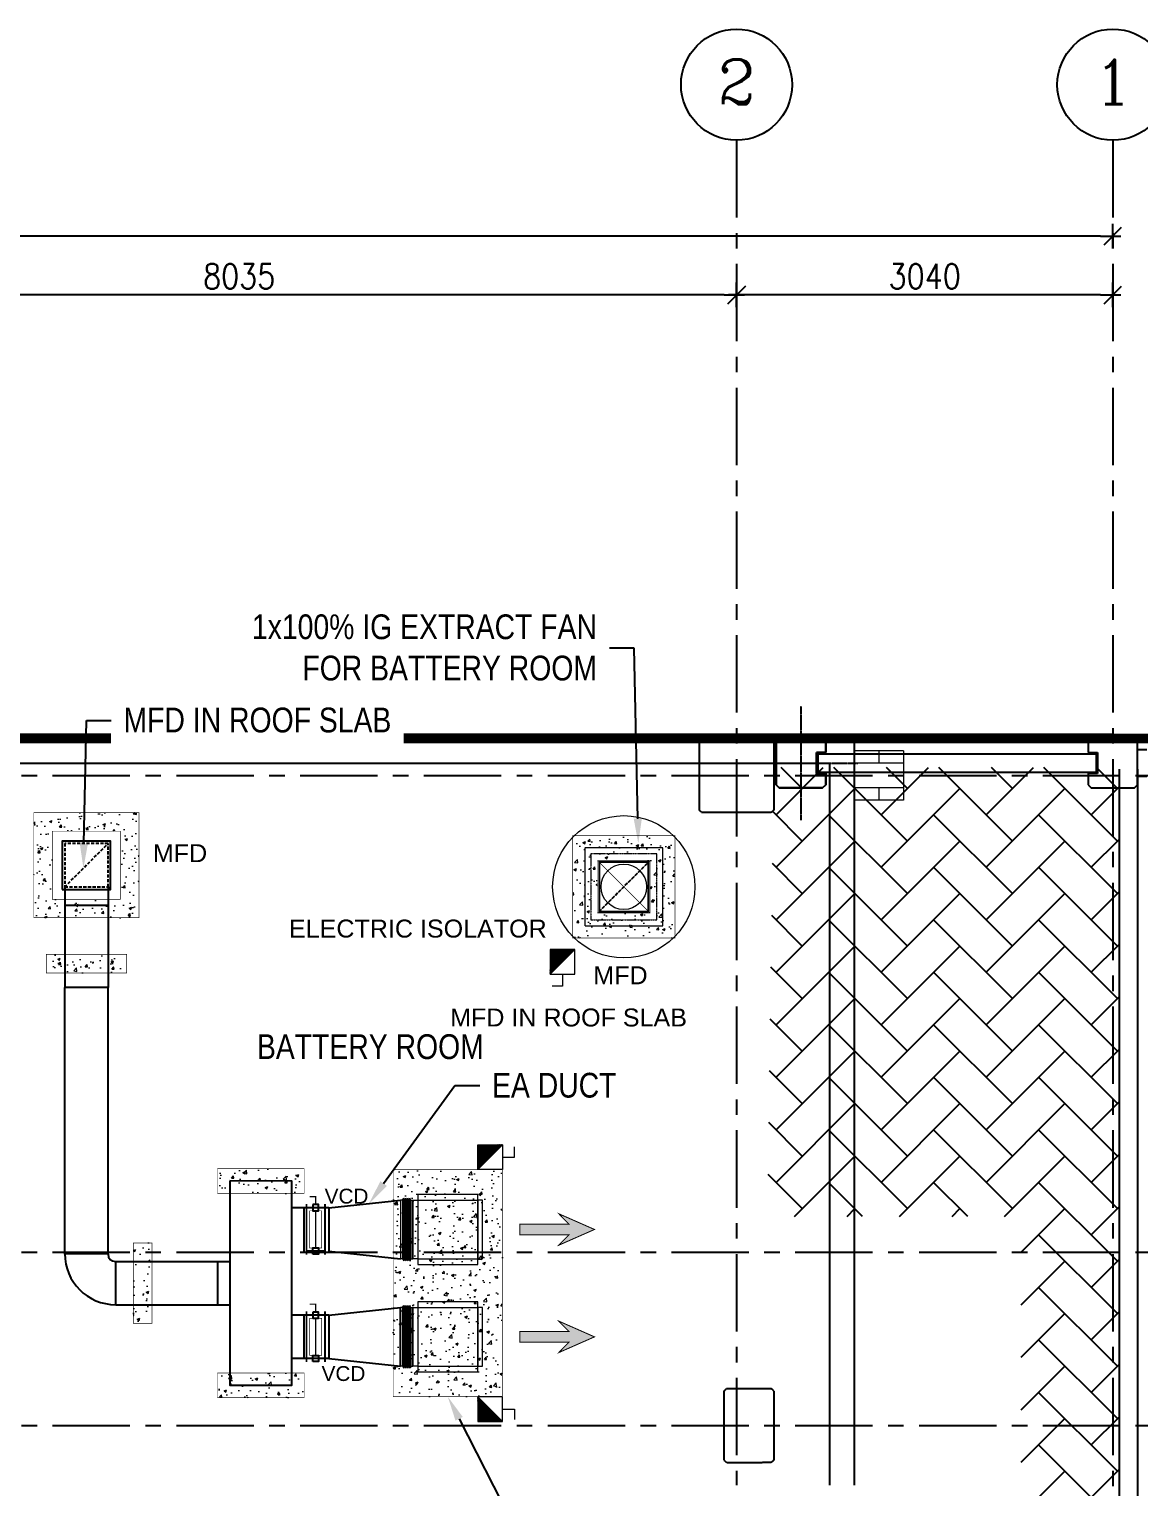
# Model space of a CAD drawing. Header units: metres. Extents: x 841183 to 1048542, y 259326 to 317714.
# Drawn here: x 1029345 to 1038310, y 305936 to 317714 of the extents above; entities that cross this region are included whole.
import ezdxf
from ezdxf import colors
from ezdxf.entities.mleader import LeaderData, LeaderLine
from ezdxf.enums import TextEntityAlignment as Align
from ezdxf.math import Vec2, Vec3

# ---------------------------------------------------------------- set-up
doc = ezdxf.new("R2010")
doc.units = ezdxf.units.M
doc.header["$PDMODE"] = 34
for name, pattern in [('( Hidden )', [0.375, 0.25, -0.125]), ('CENTER', [2, 1.25, -0.25, 0.25, -0.25]), ('CENTRE', [2, 1.25, -0.25, 0.25, -0.25]), ('HIDDEN', [0.375, 0.25, -0.125]), ('HIDDEN2', [0.1875, 0.125, -0.0625]), ('PHANTOM', [2.5, 1.25, -0.25, 0.25, -0.25, 0.25, -0.25]), ('VILLA AXIS$0$CENTER', [2, 1.25, -0.25, 0.25, -0.25])]:
    doc.linetypes.add(name, pattern=pattern)
for name, color, linetype, lineweight in [('0_ ISOLATOR', 142, 'Continuous', 0), ('0_ARROW', 20, 'Continuous', 0), ('0_FLEXIBLE DUCT', 252, 'Continuous', 0), ('0_FOUNDATION', 7, 'Continuous', 0), ('0_HVAC EQUIPMENT', 142, 'Continuous', 0), ('0_HVAC-OPENING', 126, 'Continuous', 0), ('TIP - WALL2', 8, 'Continuous', 5)]:
    doc.layers.add(name, color=color, linetype=linetype, lineweight=lineweight)
for name, color, linetype in [('0_DAMPERS', 160, 'Continuous'), ('0_EXTRACT AIR DUCT', 236, 'Continuous'), ('0_HVAC TEXT', 7, 'Continuous'), ('A-AXIS LINE', 253, 'Continuous'), ('A-TEXT', 252, 'Continuous'), ('A-WALL-1', 252, 'Continuous'), ('F-PLOT LIMITS - Zoom', 1, 'Continuous'), ('G-COL', 252, 'Continuous'), ('G-GRID', 252, 'CENTER'), ('PRE CAST WALL', 252, 'Continuous'), ('TIP - DOOR2', 252, 'Continuous')]:
    doc.layers.add(name, color=color, linetype=linetype)
for name, color, linetype, transparency in [('A-AXIS DIMENSION', 252, 'Continuous', 0.6), ('A-AXIS MARKER', 253, 'Continuous', 0.6), ('A-AXIS TEXT', 252, 'Continuous', 0.6), ('A-REFLECT DOWN', 252, 'Continuous', 0.6)]:
    doc.layers.add(name, color=color, linetype=linetype, transparency=transparency)
doc.styles.add('AIRAL', font='arial.ttf', dxfattribs={"height": 6.14})
doc.styles.add('romans', font='romans.shx', dxfattribs={"width": 0.85})
doc.styles.get("Standard").update_dxf_attribs({"font": 'ARIALN.TTF'})
doc.styles.add('VILLA AXIS$0$U SHAPE AXIS$0$AXES$0$COMP', font='complex')
doc.dimstyles.new('DIM-100', dxfattribs={"dimtxt": 200, "dimasz": 100, "dimexe": 50, "dimexo": 75, "dimgap": 50, "dimtad": 1, "dimdec": 0, "dimrnd": 5, "dimzin": 9, "dimdsep": 46, "dimtxsty": 'romans', "dimblk1": 'D-oblique', "dimblk2": 'D-oblique', "dimsah": 1, "dimcen": 100, "dimdle": 100, "dimclrd": 256, "dimclre": 256, "dimclrt": 131, "dimadec": 0, "dimazin": 0, "dimtfac": 1, "dimtdec": 0, "dimtofl": 0, "dimtmove": 2, "dimatfit": 3, "dimldrblk": 'OBLIQUE', "dimfxl": 100, "dimfxlon": 1, "dimtfillclr": 256, "dimtolj": 1, "dimtzin": 0, "dimarcsym": 0})
pattern_1 = [(50, (-143.03, 346.1), (215.178055, -18.82564), [22.5, -247.5]), (355, (-143.03, 346.1), (-41.6254, 225.65764), [18, -198]), (100.451444, (-125.1, 344.53), (173.552654, 206.831997), [19.122058, -210.342634]), (46.1842, (-143.03, 406.1), (320.1724, -49.655784), [33.75, -371.25]), (96.635635, (-116.34, 401.96), (280.39858, 292.23558), [28.6831, -315.51413]), (351.184164, (-143.03, 406.1), (280.39858, 292.23558), [27, -297]), (21, (-113.03, 391.1), (179.072116, -120.785667), [22.5, -247.5]), (326, (-113.03, 391.1), (72.9946, 217.545014), [18, -198]), (71.451445, (-98.1, 381.03), (252.066713, 96.759346), [19.122057, -210.342634]), (37.5, (-143.025, 346.094), (3.6479566, 99.868156), [0, -195.6, 0, -201, 0, -198.75]), (7.5, (-143.03, 346.09), (78.920861, 118.323514), [0, -114.6, 0, -191.1, 0, -75.75]), (327.5, (-209.925, 346.09), (160.146731, -6.7664615), [0, -75, 0, -234, 0, -310.5]), (317.5, (-239.93, 346.1), (174.95585, 30.031495), [0, -97.5, 0, -155.4, 0, -220.5])]

# ---------------------------------------------------------------- blocks, each defined once
blk = doc.blocks.new('GEF-01 AVR PROTECTION')
at = {"layer": '0_HVAC EQUIPMENT', "color": 7, "linetype": '( Hidden )', "ltscale": 5}
blk.add_lwpolyline([(-315, -315), (315, -315), (315, 315), (-315, 315)], close=True, dxfattribs=at)
at = {"layer": '0_HVAC EQUIPMENT', "color": 7, "linetype": 'CENTRE', "ltscale": 0.75}
blk.add_lwpolyline([(-267.5, -267.5), (267.5, -267.5), (267.5, 267.5), (-267.5, 267.5)], close=True, dxfattribs=at)
at = {"layer": '0_HVAC EQUIPMENT'}
for radius in [575, 183.5]:
    blk.add_circle((0, 0), radius, dxfattribs=at)
blk = doc.blocks.new('0_ISOLATOR')
at = {"layer": '0_ ISOLATOR'}
h = blk.add_hatch(dxfattribs=at)
h.set_pattern_fill('ANSI31')
h.set_pattern_definition([(45, (0, 0), (-0.08838835, 0.08838835), [])])
h.paths.add_polyline_path([(-100, 100), (100, -100), (100, 100)])
at = {"layer": '0_ ISOLATOR', "color": 7}
for p, q in [((-198, 0), (-198, 83)), ((-100, 0), (-198, 0)), ((-100, 100), (100, -100))]:
    blk.add_line(p, q, dxfattribs=at)
blk.add_lwpolyline([(-100, -100), (100, -100), (100, 100), (-100, 100)], close=True, dxfattribs=at)
blk = doc.blocks.new('0-ARROW-3')
at = {"layer": '0_ARROW', "true_color": 0xc8c8c8}
h = blk.add_hatch(dxfattribs=at)
h.set_pattern_fill('ANSI31', color=9)
h.set_pattern_definition([(45, (-4415, 43046), (-0.08838834765, 0.08838834765), [])])
h.paths.add_polyline_path([(-512, -108), (-711, -313), (0, 0), (-711, 313), (-512, 108), (-1490, 108), (-1490, -108)])
at = {"layer": '0_ARROW', "const_width": 20}
blk.add_lwpolyline([(-1490, -108), (-512, -108), (-711, -313), (0, 0), (-711, 313), (-512, 108), (-1490, 108)], close=True, dxfattribs=at)
blk = doc.blocks.new('*U116')
at = {"layer": '0_DAMPERS', "const_width": 15}
for points in [[(11339, -17705), (11749, -17705)], [(11369, -17855), (11369, -17705)], [(11719, -17855), (11719, -17705)], [(11339, -17855), (11749, -17855)]]:
    blk.add_lwpolyline(points, dxfattribs=at)
at = {"layer": '0_DAMPERS', "color": 8}
for points in [[(11344, -17803), (11394, -17803), (11394, -17758), (11344, -17758)], [(11744, -17803), (11694, -17803), (11694, -17758), (11744, -17758)]]:
    blk.add_lwpolyline(points, close=True, dxfattribs=at)
at = {"layer": '0_DAMPERS', "linetype": 'PHANTOM', "ltscale": 100, "const_width": 10}
blk.add_lwpolyline([(11694, -17780), (11394, -17780)], dxfattribs=at)
at = {"layer": '0_DAMPERS', "color": 8, "linetype": 'HIDDEN', "ltscale": 150, "const_width": 5}
blk.add_lwpolyline([(11394, -17828), (11694, -17828), (11694, -17733), (11394, -17733)], close=True, dxfattribs=at)
at = {"layer": '0_DAMPERS', "ltscale": 100, "const_width": 10}
blk.add_lwpolyline([(11744, -17780), (11808, -17780), (11808, -17828)], dxfattribs=at)
blk = doc.blocks.new('*U117')
at = {"layer": '0_FLEXIBLE DUCT'}
for p, q in [((-16, 125), (-41, 112)), ((-16, 100), (-41, 112)), ((719, 112), (-41, 112)), ((-16, 100), (-41, 88)), ((-16, 75), (-41, 88)), ((719, 88), (-41, 88)), ((-16, 75), (-41, 62)), ((-16, 50), (-41, 62)), ((719, 62), (-41, 62)), ((-16, 50), (-41, 38)), ((-16, 25), (-41, 38)), ((719, 38), (-41, 38)), ((-16, 125), (-16, 150)), ((694, 150), (-16, 150)), ((694, 125), (-16, 125)), ((694, 100), (-16, 100)), ((694, 75), (-16, 75)), ((694, 50), (-16, 50)), ((694, 25), (-16, 25)), ((-16, 25), (-16, 0)), ((694, 0), (-16, 0)), ((694, 125), (694, 150)), ((694, 125), (719, 112)), ((694, 100), (719, 112)), ((694, 100), (719, 88)), ((694, 75), (719, 88)), ((694, 75), (719, 62)), ((694, 50), (719, 62)), ((694, 50), (719, 38)), ((694, 25), (719, 38)), ((694, 25), (694, 0))]:
    blk.add_line(p, q, dxfattribs=at)
blk = doc.blocks.new('REF-01 BATTERY ROOM')
at = {"layer": '0_HVAC EQUIPMENT', "color": 7}
for p, q in [((-523, 236.5), (-40, 236.5)), ((-523, -236.5), (-40, -236.5))]:
    blk.add_line(p, q, dxfattribs=at)
for points in [[(-523, -236.5), (-563, -236.5), (-563, 236.5), (-523, 236.5)], [(-40, -236.5), (0, -236.5), (0, 236.5), (-40, 236.5)]]:
    blk.add_lwpolyline(points, close=True, dxfattribs=at)
at = {"layer": '0_HVAC EQUIPMENT'}
blk.add_lwpolyline([(-40, -283.8), (-40, 283.8), (-523, 283.8), (-523, -283.8)], close=True, dxfattribs=at)
blk = doc.blocks.new('*U118')
at = {"layer": '0_FLEXIBLE DUCT'}
for p, q in [((-16, 125), (-41, 112)), ((-16, 100), (-41, 112)), ((719, 112), (-41, 112)), ((-16, 100), (-41, 88)), ((-16, 75), (-41, 88)), ((719, 88), (-41, 88)), ((-16, 75), (-41, 62)), ((-16, 50), (-41, 62)), ((719, 62), (-41, 62)), ((-16, 50), (-41, 38)), ((-16, 25), (-41, 38)), ((719, 38), (-41, 38)), ((-16, 125), (-16, 150)), ((694, 150), (-16, 150)), ((694, 125), (-16, 125)), ((694, 100), (-16, 100)), ((694, 75), (-16, 75)), ((694, 50), (-16, 50)), ((694, 25), (-16, 25)), ((-16, 25), (-16, 0)), ((694, 0), (-16, 0)), ((694, 125), (694, 150)), ((694, 125), (719, 112)), ((694, 100), (719, 112)), ((694, 100), (719, 88)), ((694, 75), (719, 88)), ((694, 75), (719, 62)), ((694, 50), (719, 62)), ((694, 50), (719, 38)), ((694, 25), (719, 38)), ((694, 25), (694, 0))]:
    blk.add_line(p, q, dxfattribs=at)
blk = doc.blocks.new('*U119')
at = {"layer": '0_DAMPERS', "const_width": 15}
for points in [[(11339, -17705), (11749, -17705)], [(11369, -17855), (11369, -17705)], [(11719, -17855), (11719, -17705)], [(11339, -17855), (11749, -17855)]]:
    blk.add_lwpolyline(points, dxfattribs=at)
at = {"layer": '0_DAMPERS', "color": 8}
for points in [[(11344, -17803), (11394, -17803), (11394, -17758), (11344, -17758)], [(11744, -17803), (11694, -17803), (11694, -17758), (11744, -17758)]]:
    blk.add_lwpolyline(points, close=True, dxfattribs=at)
at = {"layer": '0_DAMPERS', "linetype": 'PHANTOM', "ltscale": 100, "const_width": 10}
blk.add_lwpolyline([(11694, -17780), (11394, -17780)], dxfattribs=at)
at = {"layer": '0_DAMPERS', "color": 8, "linetype": 'HIDDEN', "ltscale": 150, "const_width": 5}
blk.add_lwpolyline([(11394, -17828), (11694, -17828), (11694, -17733), (11394, -17733)], close=True, dxfattribs=at)
at = {"layer": '0_DAMPERS', "ltscale": 100, "const_width": 10}
blk.add_lwpolyline([(11744, -17780), (11808, -17780), (11808, -17828)], dxfattribs=at)
blk = doc.blocks.new('VILLA AXIS$0$U SHAPE AXIS$0$AXES$0$AXIS-MARK')
at = {"layer": 'A-AXIS MARKER'}
blk.add_circle((0, 0.5), 0.5, dxfattribs=at)
at = {"layer": 'A-AXIS TEXT', "color": 8, "style": 'VILLA AXIS$0$U SHAPE AXIS$0$AXES$0$COMP'}
blk.add_attdef('1', text='', height=0.4, dxfattribs=at).set_placement((0, 0.5), align=Align.MIDDLE)
blk = doc.blocks.new('D-oblique')
for p, q in [((-1, 0), (0.65, 0)), ((-0.71, -0.71), (0.71, 0.71)), ((0, -1), (0, 1))]:
    blk.add_line(p, q)
blk = doc.blocks.new('*D151')
at = {"layer": 'A-AXIS DIMENSION', "lineweight": -2, "transparency": 16777216}
for p, q in [((-11076, 3784), (-11076, 3933)), ((-3040, 3783), (-3040, 3933)), ((-3140, 3883), (-10976, 3883))]:
    blk.add_line(p, q, dxfattribs=at)
at = {"layer": 'Defpoints', "color": 0, "transparency": 16777216}
for p in [(-11076, 3883), (-11076, 3417, -45), (-3040, 3452, -15)]:
    blk.add_point(p, dxfattribs=at)
at = {"layer": 'A-AXIS DIMENSION', "lineweight": -2, "transparency": 16777216, "xscale": 100, "yscale": 100, "zscale": 100, "rotation": 180}
blk.add_blockref('D-oblique', (-11076, 3883), dxfattribs=at)
at = {"layer": 'A-AXIS DIMENSION', "lineweight": -2, "transparency": 16777216, "xscale": 100, "yscale": 100, "zscale": 100}
blk.add_blockref('D-oblique', (-3040, 3883), dxfattribs=at)
at = {"layer": 'A-AXIS DIMENSION', "transparency": 16777216, "insert": (-7058, 4033), "char_height": 200, "attachment_point": 5, "style": 'romans'}
blk.add_mtext('\\A1;8035', dxfattribs=at)
blk = doc.blocks.new('_OBLIQUE')
at = {"color": 0, "linetype": 'ByBlock'}
blk.add_line((-0.5, -0.5), (0.5, 0.5), dxfattribs=at)
blk = doc.blocks.new('*D152')
at = {"layer": 'A-AXIS DIMENSION', "lineweight": -2, "transparency": 16777216}
for p, q in [((-3040, 3783), (-3040, 3933)), ((0, 3783), (0, 3933)), ((-100, 3883), (-2940, 3883))]:
    blk.add_line(p, q, dxfattribs=at)
at = {"layer": 'Defpoints', "color": 0, "transparency": 16777216}
for p in [(-3040, 3883), (-3040, 3421, -15), (0, 3449, 29)]:
    blk.add_point(p, dxfattribs=at)
at = {"layer": 'A-AXIS DIMENSION', "lineweight": -2, "transparency": 16777216, "xscale": 100, "yscale": 100, "zscale": 100, "rotation": 180}
blk.add_blockref('D-oblique', (-3040, 3883), dxfattribs=at)
at = {"layer": 'A-AXIS DIMENSION', "lineweight": -2, "transparency": 16777216, "xscale": 100, "yscale": 100, "zscale": 100}
blk.add_blockref('D-oblique', (0, 3883), dxfattribs=at)
at = {"layer": 'A-AXIS DIMENSION', "transparency": 16777216, "insert": (-1520, 4033), "char_height": 200, "attachment_point": 5, "style": 'romans'}
blk.add_mtext('\\A1;3040', dxfattribs=at)
blk = doc.blocks.new('*D168')
at = {"layer": 'A-AXIS DIMENSION', "lineweight": -2, "transparency": 16777216}
for p, q in [((-40051, 4259), (-40051, 4408)), ((-100, 4358), (-39951, 4358)), ((0, 4259), (0, 4408))]:
    blk.add_line(p, q, dxfattribs=at)
at = {"layer": 'Defpoints', "color": 0, "transparency": 16777216}
for p in [(-40051, 4358), (0, 3929, 33), (-40051, 3606, -54)]:
    blk.add_point(p, dxfattribs=at)
at = {"layer": 'A-AXIS DIMENSION', "lineweight": -2, "transparency": 16777216, "xscale": 100, "yscale": 100, "zscale": 100, "rotation": 180}
blk.add_blockref('D-oblique', (-40051, 4358), dxfattribs=at)
at = {"layer": 'A-AXIS DIMENSION', "lineweight": -2, "transparency": 16777216, "xscale": 100, "yscale": 100, "zscale": 100}
blk.add_blockref('D-oblique', (0, 4358), dxfattribs=at)
at = {"layer": 'A-AXIS DIMENSION', "transparency": 16777216, "insert": (-20811, 4508), "char_height": 200, "attachment_point": 5, "style": 'romans'}
blk.add_mtext('\\A1;40050', dxfattribs=at)
blk = doc.blocks.new('A$C56b1935b')
at = {"color": 252, "extrusion": (-5.41841e-11, 4.56699e-23, -1)}
for p, q in [((35481, 0, 0), (35456, -25, 0)), ((35831, 0, 0), (35481, 0, 0)), ((35856, -25, 0), (35831, 0, 0)), ((35456, -25, 0), (35456, -115, 0)), ((35456, -115, 0), (35456, -115, 0)), ((35456, -115, 0), (35456, -285, 0)), ((35781, -285, 0), (35781, -115, 0)), ((35781, -115, 0), (35856, -115, 0)), ((35856, -115, 0), (35856, -25, 0)), ((35456, -285, 0), (35456, -285, 0)), ((35456, -285, 0), (35456, -375, 0)), ((35856, -285, 0), (35781, -285, 0)), ((35856, -375, 0), (35856, -285, 0)), ((35456, -375, 0), (35481, -400, 0)), ((35481, -400, 0), (35831, -400, 0)), ((35831, -400, 0), (35856, -375, 0))]:
    blk.add_line(p, q, dxfattribs=at)
at = {"layer": 'G-GRID', "color": 252}
for p, q in [((35656, 260, 0), (35656, -660, 0)), ((35196, -200, 0), (36116, -200, 0))]:
    blk.add_line(p, q, dxfattribs=at)
at = {"layer": 'PRE CAST WALL', "color": 252}
for p, q in [((35456, -25, 0), (35481, 0, 0)), ((35481, 0, 0), (35831, 0, 0)), ((35831, 0, 0), (35856, -25, 0)), ((35456, -375, 0), (35456, -25, 0)), ((35856, -115, 0), (35781, -115, 0)), ((35781, -115, 0), (35781, -285, 0)), ((35856, -25, 0), (35856, -115, 0)), ((38001, 0, -26), (37976, -25, -26)), ((38001, 0, 0), (37976, -25, 0)), ((37976, -25, -26), (37976, -115, -26)), ((37976, -25, 0), (37976, -115, 0)), ((37976, -115, -26), (38051, -115, -26)), ((37976, -115, 0), (38051, -115, 0)), ((38351, 0, -26), (38001, 0, -26)), ((38351, 0, 0), (38001, 0, 0)), ((38051, -115, -26), (38051, -285, -26)), ((38051, -115, 0), (38051, -285, 0)), ((38376, -25, -26), (38351, 0, -26)), ((38376, -25, 0), (38351, 0, 0)), ((38376, -375, -26), (38376, -25, -26)), ((38376, -375, 0), (38376, -25, 0)), ((35791, -125, 0), (38041, -125, 0)), ((35791, -275, 0), (35791, -125, 0)), ((35856, -125, 0), (35791, -125, 0)), ((35791, -125, 0), (35791, -275, 0)), ((38041, -125, 0), (38041, -275, 0)), ((35781, -285, 0), (35856, -285, 0)), ((38041, -275, 0), (35791, -275, 0)), ((35791, -275, 0), (35856, -275, 0)), ((35856, -285, 0), (35856, -375, 0)), ((38051, -285, -26), (37976, -285, -26)), ((37976, -285, -26), (37976, -375, -26)), ((38051, -285, 0), (37976, -285, 0)), ((37976, -285, 0), (37976, -375, 0)), ((35481, -400, 0), (35456, -375, 0)), ((35831, -400, 0), (35481, -400, 0)), ((35856, -375, 0), (35831, -400, 0)), ((37976, -375, -26), (38001, -400, -26)), ((37976, -375, 0), (38001, -400, 0)), ((38001, -400, -26), (38351, -400, -26)), ((38001, -400, 0), (38351, -400, 0)), ((38351, -400, -26), (38376, -375, -26)), ((38351, -400, 0), (38376, -375, 0))]:
    blk.add_line(p, q, dxfattribs=at)
at = {"layer": 'TIP - DOOR2', "color": 252}
for p, q in [((38376, -309, 26), (38376, -91, 26)), ((38376, -91, 26), (38450, -91, 26)), ((38450, -309, 26), (38376, -309, 26))]:
    blk.add_line(p, q, dxfattribs=at)
blk = doc.blocks.new('A$C10b3fa2f')
at = {"layer": 'F-PLOT LIMITS - Zoom', "color": 252, "linetype": 'HIDDEN2', "ltscale": 2500, "elevation": 74}
blk.add_lwpolyline([(-43400, 300, 100, 75, 0), (6600, 300, 128.5, 128.5, 0), (6600.1, -49700, 128.5, 128.5, 0), (-43400, -49700, 128.5, 128.5, 0)], format="xyseb", close=True, dxfattribs=at)
at = {"layer": 'A-AXIS DIMENSION', "color": 252}
blk.add_blockref('A$C56b1935b', (-38175.6, 300, 6), dxfattribs=at)
at = {"layer": 'A-REFLECT DOWN'}
h = blk.add_hatch(dxfattribs=at)
h.set_pattern_fill('AR-HBONE', color=256, scale=75, style=0)
h.set_pattern_definition([(45, (-872853.3, -501345.44), (0, 424.26407), [900, -300]), (135, (-872641.16, -501133.3), (3e-14, 424.26407), [900, -300])])
h.paths.add_polyline_path([(-40951.9, -7637.1), (-40445.1, -7637.1), (-40278.2, -7926.1), (-40445.1, -8215.1), (-40951.9, -8215.1), (-41118.8, -7926.1)])
edge = h.paths.add_edge_path()
edge.add_line((-40250.6, -6912.7), (-42275.6, -6912.7))
edge.add_line((-42275.6, -6912.7), (-42275.6, -105.8))
edge.add_line((-42275.6, -105.8), (-42275.6, 38.9))
edge.add_line((-42275.6, 38.9), (-43125, 38.9))
edge.add_line((-43125, 38.9), (-43125, -30517.1))
edge.add_line((-43125, -30517.1), (-43000, -30517.1))
edge.add_line((-43000, -30517.1), (-43000, -32386.1))
edge.add_line((-43000, -32386.1), (-6450, -32386.1))
edge.add_arc((-6450, -25886.1), 6500, 270, 360)
edge.add_line((50, -25886.1), (50, -22117.5))
edge.add_line((50, -22117.5), (-3025.4, -22117.5))
edge.add_line((-3025.4, -22117.5), (-3025.4, -31367.5))
edge.add_line((-3025.4, -31367.5), (-37875.6, -31367.3))
edge.add_line((-37875.6, -31367.3), (-37875.6, -22117.5))
edge.add_line((-37875.6, -22117.5), (-40250.6, -22117.5))
edge.add_line((-40250.6, -22117.5), (-40250.6, -6912.7))
h = blk.add_hatch(dxfattribs=at)
h.set_pattern_fill('AR-HBONE', color=256, scale=75, style=0)
h.set_pattern_definition([(45, (-894173.8, -308907.94), (0, 424.26407), [900, -300]), (135, (-893961.66, -308695.8), (3e-14, 424.26407), [900, -300])])
h.paths.add_polyline_path([(-739.8, -12787.5), (50, -12787.5), (50, 64.2), (-2740, 64.2), (-2789.4, -3562.5), (-739.4, -3563.1)])
at = {"layer": 'A-REFLECT DOWN', "color": 252, "elevation": 73.9}
for points in [[(50, 50), (50, -12801.7)], [(200, 50), (200, -12801.7)]]:
    blk.add_lwpolyline(points, dxfattribs=at)
blk = doc.blocks.new('A$C51a5b08a')
at = {"layer": 'A-AXIS LINE', "linetype": 'VILLA AXIS$0$CENTER', "ltscale": 500}
for p, q in [((-3040, 5133.1, -80), (-3040, -22181.8, -99.1)), ((0, 5133.1, -106.5), (0, -35175.3, -152)), ((-40565.7, 0, -106.5), (9544.5, 0, 7.1)), ((-40565.7, -3851.7, -220.1), (9544.5, -3851.7, -106.5)), ((-40565.7, -5252.2, -220.1), (9544.5, -5252.2, -106.5))]:
    blk.add_line(p, q, dxfattribs=at)
at = {"layer": 'A-WALL-1'}
for p, q in [((-38825.6, 300, -106.5), (-2090, 300, -106.5)), ((-2090, 300, -38.4), (-2090, -15933.6, -38.4)), ((-38625.6, 100, -106.5), (-2290, 100, -106.5)), ((-2290, 100, -80), (-2290, -15733.6, -80))]:
    blk.add_line(p, q, dxfattribs=at)
at = {"layer": 'G-COL', "color": 8, "linetype": 'HIDDEN2', "ltscale": 6}
for points, elevation in [([(-3340, 300), (-2740, 300), (-2740, -280), (-2760, -300), (-3320, -300), (-3340, -280)], -80), ([(-2760, -5552.2), (-3120, -5552.3), (-3140, -5532.3), (-3140, -4972.3), (-3120, -4952.3), (-2760, -4952.2), (-2740, -4972.2), (-2740, -5532.2)], -67)]:
    blk.add_lwpolyline(points, close=True, dxfattribs=dict(at, elevation=elevation))
at = {"layer": 'TIP - WALL2'}
for p, q in [((-1690, 200, -106.5), (-2090, 200, -106.5)), ((-1890, 200, -106.5), (-1890, 100, -106.5)), ((-1690, 200, -106.5), (-1690, 100, -106.5)), ((-1690, 100, -106.5), (-2090, 100, -106.5)), ((-1690, 100, -106.5), (-1690, -100, -106.5)), ((-1690, -100, -106.5), (-2090, -100, -106.5)), ((-1890, -100, -106.5), (-1890, -200, -106.5)), ((-1690, -100, -106.5), (-1690, -200, -106.5)), ((-1690, -200, -106.5), (-2090, -200, -106.5))]:
    blk.add_line(p, q, dxfattribs=at)
at = {"layer": 'A-AXIS TEXT'}
ref = blk.add_blockref('VILLA AXIS$0$U SHAPE AXIS$0$AXES$0$AXIS-MARK', (-3040, 5133.1, -80), dxfattribs=dict(at, xscale=897.0721255241026, yscale=897.0721255241026, zscale=897.0721255241026))
ref.add_attrib('1', '2', dxfattribs={"height": 360, "style": 'VILLA AXIS$0$U SHAPE AXIS$0$AXES$0$COMP'}).set_placement((-3040, 5603.7, -80), align=Align.MIDDLE)
ref = blk.add_blockref('VILLA AXIS$0$U SHAPE AXIS$0$AXES$0$AXIS-MARK', (0, 5133.1, -106.5), dxfattribs=dict(at, xscale=897.0721255241026, yscale=897.0721255241026, zscale=897.0721255241026))
ref.add_attrib('1', '1', dxfattribs={"height": 360, "style": 'VILLA AXIS$0$U SHAPE AXIS$0$AXES$0$COMP'}).set_placement((0, 5603.7, -106.5), align=Align.MIDDLE)
at = {"color": 252, "style": 'romans', "width": 0.8}
blk.add_attdef('RD01', text='', height=225, dxfattribs=at).set_placement((-31176.6, -17501.4, -38.4), align=Align.MIDDLE_CENTER)
at = {"layer": 'A-AXIS DIMENSION'}
dim = blk.add_linear_dim(base=(-40050.6, 4358.4, -53.1), p1=(0, 3928.8, -20.4), p2=(-40050.6, 3606.3, -107.6), dimstyle='DIM-100', override={"dimclrt": 256}, dxfattribs=at)
dim.commit()
dim.dimension.update_dxf_attribs({"geometry": '*D168', "text_midpoint": (-20811.1, 4508.4, -53.1), "dimtype": 160})
for base, p1, p2, picture, middle in [((-11076, 3883.1, -64.9), (-3040, 3452.3, -80), (-11076, 3416.5, -109.9), '*D151', (-7058, 4033.1, -64.9)), ((-3040, 3883.1, -64.9), (0, 3449.4, -36.3), (-3040, 3420.6, -80), '*D152', (-1520, 4033.1, -64.9))]:
    dim = blk.add_linear_dim(base=base, p1=p1, p2=p2, dimstyle='DIM-100', override={"dimclrt": 256, "dimfxl": 100, "dimfxlon": 1}, dxfattribs=at)
    dim.commit()
    dim.dimension.update_dxf_attribs({"geometry": picture, "text_midpoint": middle})

msp = doc.modelspace()

# ---------------------------------------------------------------- block references
at = {"color": 2}
msp.add_blockref('A$C10b3fa2f', (1038100.4, 311684, -216), dxfattribs=at)

# ---------------------------------------------------------------- next in the draw order: hatches: boundary and pattern name
at = {"layer": '0_FOUNDATION'}
h = msp.add_hatch(dxfattribs=at)
h.set_pattern_fill('AR-CONC', color=8, scale=30)
h.set_pattern_definition([(50, (2207.39, 2410.7), (215.178055, -18.82564), [22.5, -247.5]), (355, (2207.4, 2410.7), (-41.6254, 225.65764), [18, -198]), (100.451444, (2225.32, 2409.14), (173.552654, 206.831997), [19.122058, -210.342634]), (46.1842, (2207.4, 2470.7), (320.1724, -49.655784), [33.75, -371.25]), (96.635635, (2234.07, 2466.57), (280.39858, 292.23558), [28.6831, -315.51413]), (351.184164, (2207.4, 2470.7), (280.39858, 292.23558), [27, -297]), (21, (2237.39, 2455.7), (179.072116, -120.785667), [22.5, -247.5]), (326, (2237.4, 2455.7), (72.9946, 217.545014), [18, -198]), (71.451445, (2252.31, 2445.64), (252.066713, 96.759346), [19.122057, -210.342634]), (37.5, (2207.39, 2410.71), (3.6479566, 99.868156), [0, -195.6, 0, -201, 0, -198.75]), (7.5, (2207.39, 2410.71), (78.920861, 118.323514), [0, -114.6, 0, -191.1, 0, -75.75]), (327.5, (2140.49, 2410.71), (160.146731, -6.7664615), [0, -75, 0, -234, 0, -310.5]), (317.5, (2110.49, 2410.7), (174.95585, 30.031495), [0, -97.5, 0, -155.4, 0, -220.5])])
h.paths.add_polyline_path([(1030233, 311384), (1029383, 311384), (1029383, 310534), (1030233, 310534)])
h.paths.add_polyline_path([(1030083, 311234), (1030083, 310684), (1029533, 310684), (1029533, 311234)], flags=16)
h = msp.add_hatch(dxfattribs=at)
h.set_pattern_fill('AR-CONC', color=8, scale=30)
h.set_pattern_definition([(50, (19958.36, 23318.85), (215.178055, -18.82564), [22.5, -247.5]), (355, (19958.36, 23318.85), (-41.6254, 225.65764), [18, -198]), (100.451444, (19976.3, 23317.29), (173.552654, 206.831997), [19.122058, -210.342634]), (46.1842, (19958.36, 23378.85), (320.1724, -49.655784), [33.75, -371.25]), (96.635635, (19985.04, 23374.72), (280.39858, 292.23558), [28.6831, -315.51413]), (351.184164, (19958.36, 23378.85), (280.39858, 292.23558), [27, -297]), (21, (19988.36, 23363.85), (179.072116, -120.785667), [22.5, -247.5]), (326, (19988.36, 23363.85), (72.9946, 217.545014), [18, -198]), (71.451445, (20003.28, 23353.79), (252.066713, 96.759346), [19.122057, -210.342634]), (37.5, (19958.36, 23318.855), (3.6479566, 99.868156), [0, -195.6, 0, -201, 0, -198.75]), (7.5, (19958.36, 23318.85), (78.920861, 118.323514), [0, -114.6, 0, -191.1, 0, -75.75]), (327.5, (19891.46, 23318.855), (160.146731, -6.7664615), [0, -75, 0, -234, 0, -310.5]), (317.5, (19861.46, 23318.85), (174.95585, 30.031495), [0, -97.5, 0, -155.4, 0, -220.5])])
h.paths.add_polyline_path([(1034562.1, 311196.8), (1033737.1, 311196.8), (1033737.1, 310371.8), (1034562.1, 310371.8)])
h.paths.add_polyline_path([(1034362.1, 310996.8), (1034362.1, 310571.8), (1033937.1, 310571.8), (1033937.1, 310996.8)], flags=16)
h = msp.add_hatch(dxfattribs=at)
h.set_pattern_fill('AR-CONC', color=8, scale=30)
h.set_pattern_definition([(50, (2207.39, 2410.7), (215.178055, -18.82564), [22.5, -247.5]), (355, (2207.4, 2410.7), (-41.6254, 225.65764), [18, -198]), (100.451444, (2225.32, 2409.14), (173.552654, 206.831997), [19.122058, -210.342634]), (46.1842, (2207.4, 2470.7), (320.1724, -49.655784), [33.75, -371.25]), (96.635635, (2234.07, 2466.57), (280.39858, 292.23558), [28.6831, -315.51413]), (351.184164, (2207.4, 2470.7), (280.39858, 292.23558), [27, -297]), (21, (2237.39, 2455.7), (179.072116, -120.785667), [22.5, -247.5]), (326, (2237.4, 2455.7), (72.9946, 217.545014), [18, -198]), (71.451445, (2252.31, 2445.64), (252.066713, 96.759346), [19.122057, -210.342634]), (37.5, (2207.39, 2410.71), (3.6479566, 99.868156), [0, -195.6, 0, -201, 0, -198.75]), (7.5, (2207.39, 2410.71), (78.920861, 118.323514), [0, -114.6, 0, -191.1, 0, -75.75]), (327.5, (2140.49, 2410.71), (160.146731, -6.7664615), [0, -75, 0, -234, 0, -310.5]), (317.5, (2110.49, 2410.7), (174.95585, 30.031495), [0, -97.5, 0, -155.4, 0, -220.5])])
h.paths.add_polyline_path([(1030133, 310088.3), (1030133, 310238.3), (1030256.9, 310238.3), (1030256.9, 310088.3)], flags=17)
h.paths.add_polyline_path([(1030256.9, 310088.3), (1030256.9, 310238.3), (1029508, 310238.3), (1029508, 310088.3)])
h.paths.add_polyline_path([(1029508, 310088.3), (1029508, 310238.3), (1029483, 310238.3), (1029483, 310088.3)])
h = msp.add_hatch(dxfattribs=at)
h.set_pattern_fill('AR-CONC', color=8, scale=30)
h.set_pattern_definition(pattern_1)
h.paths.add_polyline_path([(1031567.1, 308307.2), (1031567.1, 308507.2), (1030867.1, 308507.2), (1030867.1, 308307.2)])
h = msp.add_hatch(dxfattribs=at)
h.set_pattern_fill('AR-CONC', color=8, scale=30)
h.set_pattern_definition([(50, (156.97, 2586.1), (215.178055, -18.82564), [22.5, -247.5]), (355, (156.97, 2586.1), (-41.6254, 225.65764), [18, -198]), (100.451444, (174.9, 2584.53), (173.552654, 206.831997), [19.122058, -210.342634]), (46.1842, (156.97, 2646.1), (320.1724, -49.655784), [33.75, -371.25]), (96.635635, (183.66, 2641.96), (280.39858, 292.23558), [28.6831, -315.51413]), (351.184164, (156.97, 2646.1), (280.39858, 292.23558), [27, -297]), (21, (186.97, 2631.1), (179.072116, -120.785667), [22.5, -247.5]), (326, (186.97, 2631.1), (72.9946, 217.545014), [18, -198]), (71.451445, (201.9, 2621.03), (252.066713, 96.759346), [19.122057, -210.342634]), (37.5, (156.975, 2586.094), (3.6479566, 99.868156), [0, -195.6, 0, -201, 0, -198.75]), (7.5, (156.97, 2586.09), (78.920861, 118.323514), [0, -114.6, 0, -191.1, 0, -75.75]), (327.5, (90.075, 2586.09), (160.146731, -6.7664615), [0, -75, 0, -234, 0, -310.5]), (317.5, (60.07, 2586.1), (174.95585, 30.031495), [0, -97.5, 0, -155.4, 0, -220.5])])
h.paths.add_polyline_path([(1032286.2, 308499.6), (1033169.2, 308499.6), (1033169.2, 306664.4), (1032286.2, 306664.4)])
h = msp.add_hatch(dxfattribs=at)
h.set_pattern_fill('AR-CONC', color=8, scale=30)
h.set_pattern_definition([(50, (1596.52, 346.1), (215.178055, -18.82564), [22.5, -247.5]), (355, (1596.52, 346.1), (-41.6254, 225.65764), [18, -198]), (100.451444, (1614.45, 344.53), (173.552654, 206.831997), [19.122058, -210.342634]), (46.1842, (1596.52, 406.1), (320.1724, -49.655784), [33.75, -371.25]), (96.635635, (1623.2, 401.96), (280.39858, 292.23558), [28.6831, -315.51413]), (351.184164, (1596.52, 406.1), (280.39858, 292.23558), [27, -297]), (21, (1626.52, 391.1), (179.072116, -120.785667), [22.5, -247.5]), (326, (1626.52, 391.1), (72.9946, 217.545014), [18, -198]), (71.451445, (1641.44, 381.03), (252.066713, 96.759346), [19.122057, -210.342634]), (37.5, (1596.52, 346.094), (3.6479566, 99.868156), [0, -195.6, 0, -201, 0, -198.75]), (7.5, (1596.52, 346.09), (78.920861, 118.323514), [0, -114.6, 0, -191.1, 0, -75.75]), (327.5, (1529.62, 346.09), (160.146731, -6.7664615), [0, -75, 0, -234, 0, -310.5]), (317.5, (1499.62, 346.1), (174.95585, 30.031495), [0, -97.5, 0, -155.4, 0, -220.5])])
h.paths.add_polyline_path([(1030337, 307907.2), (1030187, 307907.2), (1030187, 308031.1), (1030337, 308031.1)], flags=17)
h.paths.add_polyline_path([(1030337, 308031.1), (1030187, 308031.1), (1030187, 307282.2), (1030337, 307282.2)])
h.paths.add_polyline_path([(1030337, 307282.2), (1030187, 307282.2), (1030187, 307257.2), (1030337, 307257.2)])
h = msp.add_hatch(dxfattribs=at)
h.set_pattern_fill('AR-CONC', color=8, scale=30)
h.set_pattern_definition(pattern_1)
h.paths.add_polyline_path([(1031567.1, 306857.2), (1031567.1, 306657.2), (1030867.1, 306657.2), (1030867.1, 306857.2)])

# ---------------------------------------------------------------- next in the draw order: linework, layer by layer
at = {"layer": '0_EXTRACT AIR DUCT'}
for p, q in [((1029633, 310784, -19.7), (1029633, 309971.8, -19.7)), ((1029983, 310784, -19.7), (1029983, 309971.8, -19.7)), ((1029983, 310634, -19.7), (1029633, 310634, -19.7)), ((1029983, 309971.8, -19.7), (1029633, 309971.8, -19.7)), ((1029633, 307816, 122.4), (1029633, 309971.8, -19.7)), ((1029983, 307816, 122.4), (1029983, 309971.8, -19.7)), ((1031767.1, 308190.8, 190.5), (1032346.2, 308252.3, 190.5)), ((1031767.1, 308190.8, 301.3), (1031467.1, 308190.8, 274)), ((1031767.1, 308190.8, 190.5), (1031767.1, 307840.8, 190.5)), ((1030866, 307757.2, 122.4), (1030866, 307407.2, 122.4)), ((1031767.1, 307840.8, 190.5), (1032346.2, 307779.3, 190.5)), ((1031767.1, 307323.2, 301.3), (1031467.1, 307323.2, 274)), ((1031767.1, 307323.2, 190.5), (1032346.2, 307384.7, 190.5)), ((1031767.1, 307323.2, 190.5), (1031767.1, 306973.2, 190.5)), ((1032346.2, 306911.7, 190.5), (1032346.2, 307384.7, 190.5)), ((1031767.1, 306973.2, 295.5), (1031467.1, 306973.2, 263.8)), ((1031767.1, 306973.2, 190.5), (1032346.2, 306911.7, 190.5))]:
    msp.add_line(p, q, dxfattribs=at)
for points in [[(1029613, 310764), (1030003, 310764), (1030003, 311154), (1029613, 311154)], [(1030967.1, 308407.7), (1030967.1, 306757.7), (1031467.1, 306757.2), (1031467.1, 308407.2)]]:
    msp.add_lwpolyline(points, close=True, dxfattribs=at)
at = {"layer": '0_EXTRACT AIR DUCT', "linetype": '( Hidden )', "ltscale": 100}
msp.add_lwpolyline([(1029633, 310784), (1029983, 310784), (1029983, 311134), (1029633, 311134)], close=True, dxfattribs=at)
msp.add_lwpolyline([(1029633, 310784), (1029983, 311134)], dxfattribs=at)
at = {"layer": '0_EXTRACT AIR DUCT'}
for points in [[(1031567.1, 307840.8), (1031567.1, 308190.8)], [(1029983, 307816), (1029633.2, 307819.8)], [(1030041.8, 307757.2), (1030041.8, 307407.2)], [(1030044.5, 307757.2), (1030967.1, 307757.2)], [(1030044.5, 307407.2), (1030967.1, 307407.2)], [(1031567.1, 306973.2), (1031567.1, 307323.2)]]:
    msp.add_lwpolyline(points, dxfattribs=at)
for centre, radius in [((1030044.9, 307819.8, 107.7), 411.7), ((1030041.8, 307816, 122.4), 58.8)]:
    msp.add_arc(centre, radius, 180, 270, dxfattribs=at)
at = {"layer": '0_FOUNDATION', "const_width": 5}
for points, elevation in [([(1030233, 310534), (1029383, 310534), (1029383, 311384), (1030233, 311384)], -29.9), ([(1030083, 310684), (1029533, 310684), (1029533, 311234), (1030083, 311234)], -29.9), ([(1033737.1, 311196.8), (1034562.1, 311196.8), (1034562.1, 310371.8), (1033737.1, 310371.8)], -29.9), ([(1029483, 310238.3), (1029483, 310088.3), (1030133, 310088.3), (1030133, 310238.3)], 122.4), ([(1030867.1, 308507.2), (1030867.1, 308307.2), (1031567.1, 308307.2), (1031567.1, 308507.2)], 111.5), ([(1032286.2, 308499.6), (1033169.2, 308499.6), (1033169.2, 306664.4), (1032286.2, 306664.4)], 190.5), ([(1030187, 307257.2), (1030337, 307257.2), (1030337, 307907.2), (1030187, 307907.2)], 122.4), ([(1030867.1, 306657.2), (1030867.1, 306857.2), (1031567.1, 306857.2), (1031567.1, 306657.2)], 111.5)]:
    msp.add_lwpolyline(points, close=True, dxfattribs=dict(at, elevation=elevation))
at = {"layer": '0_HVAC-OPENING', "linetype": '( Hidden )', "ltscale": 100, "const_width": 5}
msp.add_lwpolyline([(1033937.1, 310571.8), (1034362.1, 310571.8), (1034362.1, 310996.8), (1033937.1, 310996.8)], close=True, dxfattribs=at)
for points in [[(1034362.1, 310571.8), (1033937.1, 310996.8)], [(1033937.1, 310571.8), (1034362.1, 310996.8)]]:
    msp.add_lwpolyline(points, dxfattribs=at)

# ---------------------------------------------------------------- next in the draw order: block references
at = {"color": 2}
msp.add_blockref('A$C51a5b08a', (1038100.4, 311683.9, -103.7), dxfattribs=at)
at = {"layer": '0_ ISOLATOR', "color": 2}
for p, rotation in [((1033654.6, 310178.9, 151.7), 90.00000000000001), ((1033069.2, 306564.4, 190.5), 180)]:
    msp.add_blockref('0_ISOLATOR', p, dxfattribs=dict(at, rotation=rotation))
at = {"layer": '0_ ISOLATOR', "color": 2, "xscale": -1}
msp.add_blockref('0_ISOLATOR', (1033069.2, 308599.6, 190.5), dxfattribs=at)
at = {"layer": '0_ARROW', "xscale": -0.405, "yscale": 0.405, "zscale": 0.405, "rotation": 180}
for p in [(1033912.6, 308015.8, 190.5), (1033912.6, 307148.2, 190.5)]:
    msp.add_blockref('0-ARROW-3', p, dxfattribs=at)
at = {"layer": '0_DAMPERS', "xscale": -1, "rotation": 270}
for name, p in [('*U119', (1049440.5, 296472.3, 291.6)), ('*U116', (1049440.5, 295604.7, 291.6))]:
    msp.add_blockref(name, p, dxfattribs=at)
at = {"layer": '0_FLEXIBLE DUCT', "color": 2, "xscale": -0.6666666666673061, "yscale": 0.6666666666673061, "zscale": 0.6666666666673061, "rotation": 270.002537138468}
for name, p in [('*U117', (1032346.2, 307789.9, 190.5)), ('*U118', (1032346.2, 306922.3, 190.5))]:
    msp.add_blockref(name, p, dxfattribs=at)
at = {"layer": '0_HVAC EQUIPMENT'}
msp.add_blockref('GEF-01 AVR PROTECTION', (1034149.6, 310784.3, -29.9), dxfattribs=at)
at = {"layer": '0_HVAC EQUIPMENT', "color": 2}
for p in [(1033009.2, 308015.8, 190.5), (1033009.2, 307148.2, 190.5)]:
    msp.add_blockref('REF-01 BATTERY ROOM', p, dxfattribs=at)

# ---------------------------------------------------------------- next in the draw order: texts
at = {"layer": '0_HVAC TEXT', "attachment_point": 5, "style": 'AIRAL'}
for s, insert, char_height, width in [('{\\fArial|b0|i0|c0|p34;MFD}', (1030564.2, 311056.2, -48.4), 145, 442.988), ('{\\fArial|b0|i0|c0|p34;ELECTRIC ISOLATOR}', (1032485.7, 310446, 469.4), 145, 2081.201), ('{\\fArial|b0|i0|c0|p34;MFD}', (1034122.5, 310069.7, 219.8), 145, 442.988), ('{\\fArial|b0|i0|c0|p34;VCD}', (1031909.5, 308284.3, -293.6), 120, 455.133), ('{\\fArial|b0|i0|c0|p34;VCD}', (1031884.9, 306850.9, -293.6), 120, 442.988)]:
    msp.add_mtext(s, dxfattribs=dict(at, insert=insert, char_height=char_height, width=width))

# ---------------------------------------------------------------- next in the draw order: texts
at = {"layer": 'A-TEXT', "color": 7, "insert": (1032102, 309592.9, -82), "char_height": 200, "width": 2016.286, "attachment_point": 2, "bg_fill": 3, "box_fill_scale": 1.5, "bg_fill_color": 256, "bg_fill_transparency": 0}
msp.add_mtext('BATTERY ROOM', dxfattribs=at)

# ---------------------------------------------------------------- next in the draw order: leaders
ml = msp.add_multileader_mtext('Standard')
ml.set_content('1x100% IG EXTRACT FAN\\PFOR BATTERY ROOM', color=256)
ml.set_leader_properties()
ml.build(insert=Vec2(0, 0))
ml.multileader.update_dxf_attribs({"text_left_attachment_type": 2, "text_right_attachment_type": 2, "dogleg_length": 200, "arrow_head_size": 200})
ctx = ml.context
ctx.base_point, ctx.char_height, ctx.arrow_head_size, ctx.landing_gap_size, ctx.plane_origin = Vec3(1031088.3, 312713.4, -76.4), 200, 200, 100, Vec3(1029904, 308997.1, -76.4)
ctx.left_attachment, ctx.right_attachment, ctx.text_align_type = 2, 2, 2
notes = []
notes.append((ctx, [(0, (1, 1, 0), (1034232.9, 312713.4, -76.4), (-1, 0), 200, [(0, [(1034266.7, 311134.7, -76.4)], 0, [])])]))
ctx.mtext.insert, ctx.mtext.alignment, ctx.mtext.flow_direction = Vec3(1033932.9, 312985.4, -76.4), 3, 5
ctx.mtext.has_bg_fill, ctx.mtext.bg_color, ctx.mtext.bg_scale_factor, ctx.mtext.bg_transparency, ctx.mtext.use_window_bg_color = 1, -1027028792, 1.5, 0, 1
ml = msp.add_multileader_mtext('Standard')
ml.set_content('2x100% COOLING AIR\\PEXTRACT FANS \\PFOR BATTERY ROOM', color=256)
ml.set_leader_properties()
ml.build(insert=Vec2(0, 0))
ml.multileader.update_dxf_attribs({"text_left_attachment_type": 2, "text_right_attachment_type": 2, "dogleg_length": 200, "arrow_head_size": 200})
ctx = ml.context
ctx.base_point, ctx.char_height, ctx.arrow_head_size, ctx.landing_gap_size, ctx.plane_origin = Vec3(1033571.2, 305408.6, 190.5), 200, 200, 100, Vec3(1029188.2, 301876.5, 190.5)
ctx.left_attachment, ctx.right_attachment = 2, 2
notes.append((ctx, [(1, (1, 1, 0), (1033371.2, 305408.6, 190.5), (1, 0), 200, [(0, [(1032727.7, 306664.4, 190.5)], 0, [])])]))
ctx.mtext.insert, ctx.mtext.flow_direction = Vec3(1033671.2, 305848.9, 190.5), 5
ctx.mtext.has_bg_fill, ctx.mtext.bg_color, ctx.mtext.bg_scale_factor, ctx.mtext.bg_transparency, ctx.mtext.use_window_bg_color = 1, -1027028792, 1.5, 0, 1
for ctx, leaders in notes:
    for number, flags, end, landing, length, lines in leaders:
        leader = LeaderData()
        leader.index, (leader.has_last_leader_line, leader.has_dogleg_vector, leader.attachment_direction) = number, flags
        leader.last_leader_point, leader.dogleg_vector, leader.dogleg_length = Vec3(end), Vec3(landing), length
        for number, points, colour, breaks in lines:
            line = LeaderLine()
            line.index, line.vertices, line.color, line.breaks = number, Vec3.list(points), colors.encode_raw_color(colour), breaks
            leader.lines.append(line)
        ctx.leaders.append(leader)

# ---------------------------------------------------------------- next in the draw order: linework, layer by layer
at = {"layer": '0_EXTRACT AIR DUCT'}
msp.add_lwpolyline([(1033949.6, 310584.3), (1034349.6, 310584.3), (1034349.6, 310984.3), (1033949.6, 310984.3)], close=True, dxfattribs=at)
at = {"layer": '0_EXTRACT AIR DUCT', "linetype": '( Hidden )', "ltscale": 100}
msp.add_lwpolyline([(1033949.6, 310584.3), (1034349.6, 310984.3)], dxfattribs=at)

# ---------------------------------------------------------------- next in the draw order: texts
at = {"layer": '0_HVAC TEXT', "insert": (1033703.1, 309727.6, 219.8), "char_height": 145, "width": 1903.957, "attachment_point": 5, "style": 'AIRAL'}
msp.add_mtext('{\\fArial|b0|i0|c0|p34;MFD IN ROOF SLAB}', dxfattribs=at)

# ---------------------------------------------------------------- next in the draw order: leaders
ml = msp.add_multileader_mtext('Standard')
ml.set_content('MFD IN ROOF SLAB', color=256)
ml.set_leader_properties()
ml.build(insert=Vec2(0, 0))
ml.multileader.update_dxf_attribs({"text_left_attachment_type": 2, "text_right_attachment_type": 2, "dogleg_length": 200, "arrow_head_size": 200})
ctx = ml.context
ctx.base_point, ctx.char_height, ctx.arrow_head_size, ctx.landing_gap_size, ctx.plane_origin = Vec3(1030007.7, 312128.8, -29.9), 200, 200, 100, Vec3(1024478.3, 308936.7, -29.9)
ctx.left_attachment, ctx.right_attachment = 2, 2
notes = []
notes.append((ctx, [(1, (1, 1, 0), (1029807.7, 312128.8, -29.9), (1, 0), 200, [(0, [(1029783.4, 310934.4, -29.9)], 0, [])])]))
ctx.mtext.insert, ctx.mtext.flow_direction = Vec3(1030107.7, 312232.3, -29.9), 5
ctx.mtext.has_bg_fill, ctx.mtext.bg_color, ctx.mtext.bg_scale_factor, ctx.mtext.bg_transparency, ctx.mtext.use_window_bg_color = 1, -1027028792, 1.5, 0, 1
ml = msp.add_multileader_mtext('Standard')
ml.set_content('EA DUCT', color=256)
ml.set_leader_properties()
ml.build(insert=Vec2(0, 0))
ml.multileader.update_dxf_attribs({"text_left_attachment_type": 2, "text_right_attachment_type": 2, "dogleg_length": 200, "arrow_head_size": 200})
ctx = ml.context
ctx.base_point, ctx.char_height, ctx.arrow_head_size, ctx.landing_gap_size, ctx.plane_origin = Vec3(1032985.1, 309177.9, 102), 200, 200, 100, Vec3(1028075.3, 306147.1, 102)
ctx.left_attachment, ctx.right_attachment = 2, 2
notes.append((ctx, [(1, (1, 1, 0), (1032785.1, 309177.9, 102), (1, 0), 200, [(0, [(1032091.7, 308225.3, 102)], 0, [])])]))
ctx.mtext.insert, ctx.mtext.flow_direction = Vec3(1033085.1, 309281.4, 102), 5
ctx.mtext.has_bg_fill, ctx.mtext.bg_color, ctx.mtext.bg_scale_factor, ctx.mtext.bg_transparency, ctx.mtext.use_window_bg_color = 1, -1027028792, 1.5, 0, 1
for ctx, leaders in notes:
    for number, flags, end, landing, length, lines in leaders:
        leader = LeaderData()
        leader.index, (leader.has_last_leader_line, leader.has_dogleg_vector, leader.attachment_direction) = number, flags
        leader.last_leader_point, leader.dogleg_vector, leader.dogleg_length = Vec3(end), Vec3(landing), length
        for number, points, colour, breaks in lines:
            line = LeaderLine()
            line.index, line.vertices, line.color, line.breaks = number, Vec3.list(points), colors.encode_raw_color(colour), breaks
            leader.lines.append(line)
        ctx.leaders.append(leader)

doc.saveas('drawing.dxf')
